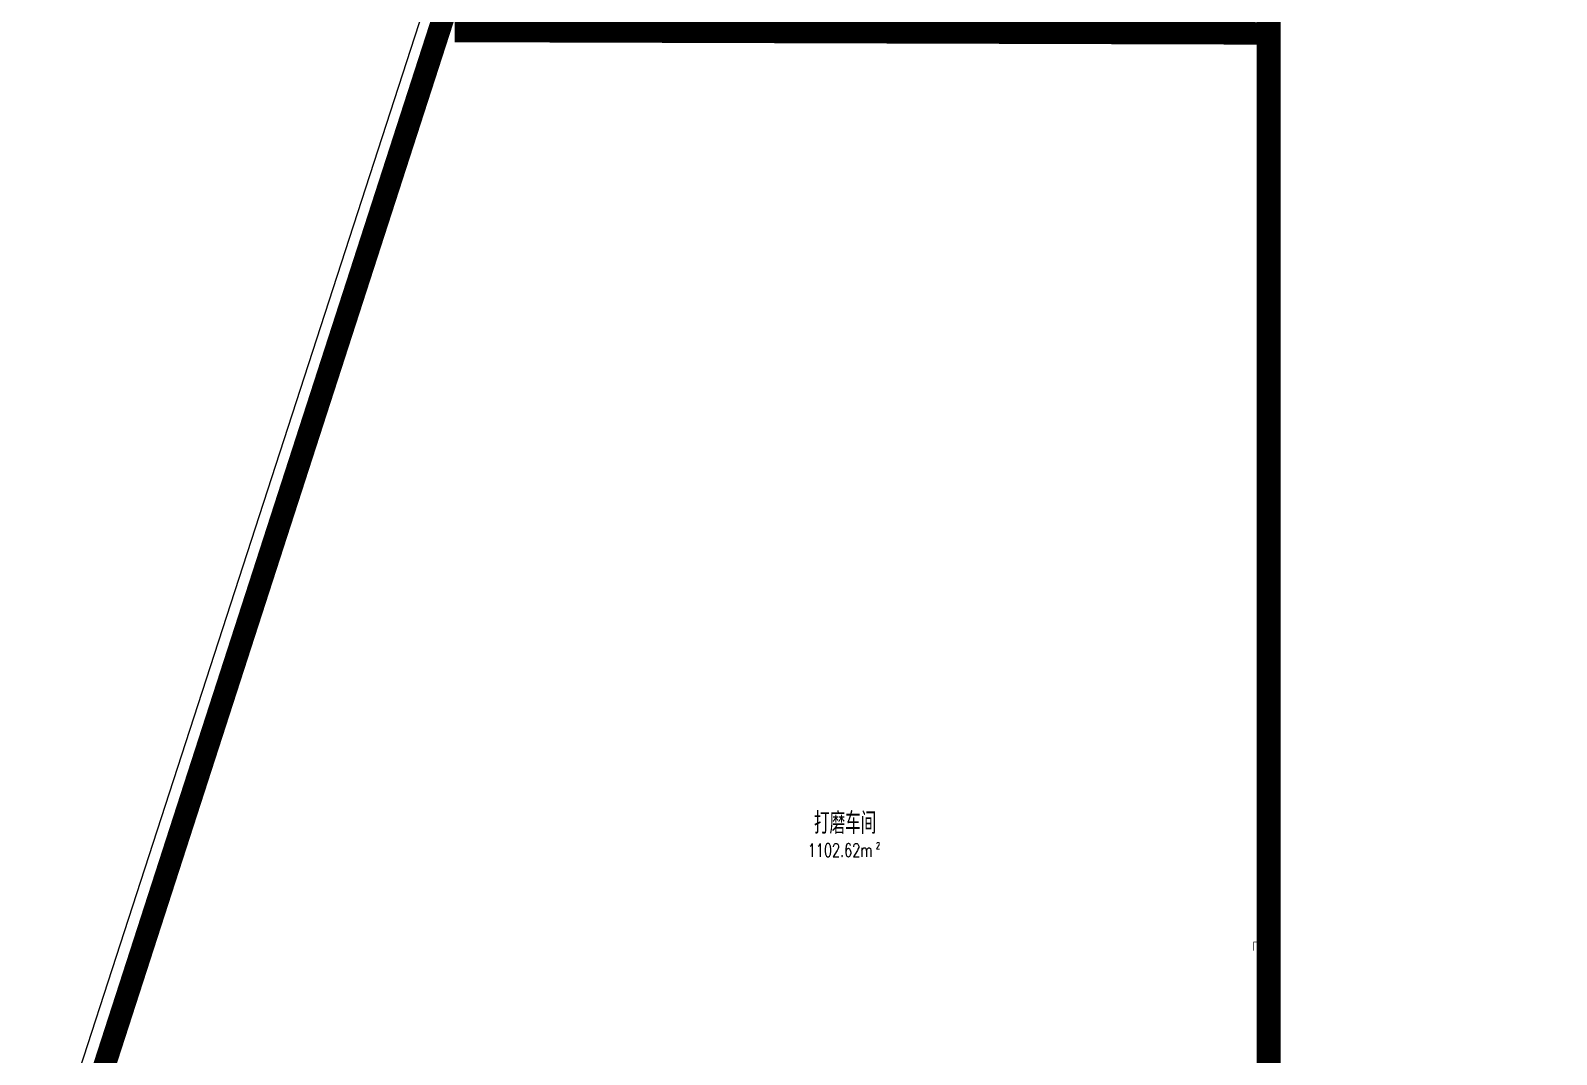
# Model space of a CAD drawing. Extents: x -1313754 to 847533, y 489853 to 941203.
# Drawn here: x -1254554 to -1220534, y 764002 to 786831 of the extents above; entities that cross this region are included whole.
import ezdxf

# ---------------------------------------------------------------- set-up
doc = ezdxf.new("R2010")
doc.units = 0
doc.header["$LTSCALE"] = 1000
doc.header["$MEASUREMENT"] = 0
doc.layers.get('Defpoints').update_dxf_attribs({"color": 210})
for name, color, linetype in [('99平面图例外参$0$A-HATCH-2', 251, 'Continuous'), ('A-HATCH-2', 251, 'Continuous'), ('A-LIN-V', 9, 'Continuous'), ('A-SFCE', 30, 'Continuous'), ('A-彩色打印层', 12, 'Continuous'), ('AS-WALL', 40, 'Continuous'), ('DIM_SYMB', 3, 'Continuous'), ('PUB_HATCH', 8, 'Continuous'), ('建-房间', 7, 'Continuous')]:
    doc.layers.add(name, color=color, linetype=linetype)
doc.styles.add('A-AREA', font='SIMPLEX', dxfattribs={"bigfont": 'GBCBIG'})
pattern_1 = [(45, (60, 0), (-60.000061, 60.000061), []), (135, (60, 0), (-60.000061, -60.000061), [])]

# ---------------------------------------------------------------- blocks, each defined once
blk = doc.blocks.new('234234werwer')
at = {"layer": 'Defpoints'}
blk.add_lwpolyline([(573850, -81700), (558850, -81700), (558850, -81150), (557350, -81150), (557350, -81700), (542350, -81700), (542350, -81150), (540850, -81150), (540850, -81700), (525850, -81700), (525850, -81150), (524350, -81150), (524350, -81700), (502000, -81700), (502000, -62537), (525438, 9700)], dxfattribs=at)
blk = doc.blocks.new('3333')
at = {"layer": 'A-SFCE', "const_width": 20}
blk.add_lwpolyline([(-227064, 766320), (-227064, 766510), (-227244, 766510), (-227244, 766320)], dxfattribs=at)
blk = doc.blocks.new('99平面图例外参$0$$LinePat$填挖边坡')
at = {"color": 0}
for p, q in [((0, 0), (0, -1500)), ((300, 0), (300, -600))]:
    blk.add_line(p, q, dxfattribs=at)
at = {"layer": 'Defpoints', "color": 0}
blk.add_point((600, 0), dxfattribs=at)
blk = doc.blocks.new('34242343243')
at = {"layer": 'A-LIN-V'}
for p, q in [((-254054, 760690), (-245625, 786670)), ((-253854, 760659), (-245414, 786670))]:
    blk.add_line(p, q, dxfattribs=at)
at = {"layer": '99平面图例外参$0$A-HATCH-2', "color": 203, "xscale": 0.1334514799811418, "yscale": 0.1333333333333333, "zscale": 0.1333333333333333, "rotation": 252.0237134181383}
for p in [(-245452, 786554), (-245427, 786630), (-245576, 786173), (-245551, 786249), (-245526, 786325), (-245502, 786401), (-245477, 786478), (-245675, 785868), (-245650, 785944), (-245625, 786021), (-245600, 786097), (-245798, 785487), (-245773, 785564), (-245749, 785640), (-245724, 785716), (-245699, 785792), (-245897, 785183), (-245872, 785259), (-245848, 785335), (-245823, 785411), (-246021, 784802), (-245996, 784878), (-245971, 784954), (-245946, 785030), (-245922, 785107), (-246119, 784497), (-246095, 784574), (-246070, 784650), (-246045, 784726), (-246243, 784117), (-246218, 784193), (-246194, 784269), (-246169, 784345), (-246144, 784421), (-246342, 783812), (-246317, 783888), (-246292, 783964), (-246268, 784040), (-246465, 783431), (-246441, 783507), (-246416, 783583), (-246391, 783660), (-246367, 783736), (-246564, 783126), (-246540, 783203), (-246515, 783279), (-246490, 783355), (-246688, 782746), (-246663, 782822), (-246638, 782898), (-246614, 782974), (-246589, 783050), (-246787, 782441), (-246762, 782517), (-246737, 782593), (-246712, 782669), (-246885, 782136), (-246861, 782212), (-246836, 782289), (-246811, 782365), (-247009, 781755), (-246984, 781832), (-246960, 781908), (-246935, 781984), (-246910, 782060), (-247108, 781451), (-247083, 781527), (-247058, 781603), (-247034, 781679), (-247231, 781070), (-247207, 781146), (-247182, 781222), (-247157, 781299), (-247133, 781375), (-247330, 780765), (-247306, 780842), (-247281, 780918), (-247256, 780994), (-247454, 780385), (-247429, 780461), (-247404, 780537), (-247380, 780613), (-247355, 780689), (-247553, 780080), (-247528, 780156), (-247503, 780232), (-247479, 780308), (-247676, 779699), (-247652, 779775), (-247627, 779851), (-247602, 779928), (-247577, 780004), (-247775, 779394), (-247750, 779471), (-247726, 779547), (-247701, 779623), (-247899, 779014), (-247874, 779090), (-247849, 779166), (-247825, 779242), (-247800, 779318), (-247998, 778709), (-247973, 778785), (-247948, 778861), (-247923, 778937), (-248121, 778328), (-248096, 778404), (-248072, 778481), (-248047, 778557), (-248022, 778633), (-248220, 778024), (-248195, 778100), (-248170, 778176), (-248146, 778252), (-248343, 777643), (-248319, 777719), (-248294, 777795), (-248269, 777871), (-248245, 777947), (-248442, 777338), (-248418, 777414), (-248393, 777490), (-248368, 777567), (-248541, 777033), (-248516, 777110), (-248492, 777186), (-248467, 777262), (-248665, 776653), (-248640, 776729), (-248615, 776805), (-248591, 776881), (-248566, 776957), (-248764, 776348), (-248739, 776424), (-248714, 776500), (-248689, 776576), (-248887, 775967), (-248862, 776043), (-248838, 776119), (-248813, 776196), (-248788, 776272), (-248986, 775663), (-248961, 775739), (-248937, 775815), (-248912, 775891), (-249110, 775282), (-249085, 775358), (-249060, 775434), (-249035, 775510), (-249011, 775586), (-249208, 774977), (-249184, 775053), (-249159, 775129), (-249134, 775206), (-249332, 774596), (-249307, 774672), (-249283, 774749), (-249258, 774825), (-249233, 774901), (-249431, 774292), (-249406, 774368), (-249381, 774444), (-249357, 774520), (-249554, 773911), (-249530, 773987), (-249505, 774063), (-249480, 774139), (-249455, 774215), (-249653, 773606), (-249628, 773682), (-249604, 773758), (-249579, 773835), (-249777, 773225), (-249752, 773301), (-249727, 773378), (-249703, 773454), (-249678, 773530), (-249876, 772921), (-249851, 772997), (-249826, 773073), (-249801, 773149), (-249999, 772540), (-249974, 772616), (-249950, 772692), (-249925, 772768), (-249900, 772845), (-250098, 772235), (-250073, 772311), (-250049, 772388), (-250024, 772464), (-250197, 771931), (-250172, 772007), (-250147, 772083), (-250123, 772159), (-250320, 771550), (-250296, 771626), (-250271, 771702), (-250246, 771778), (-250222, 771854), (-250419, 771245), (-250395, 771321), (-250370, 771397), (-250345, 771474), (-250543, 770864), (-250518, 770940), (-250493, 771017), (-250469, 771093), (-250444, 771169), (-250642, 770560), (-250617, 770636), (-250592, 770712), (-250568, 770788), (-250765, 770179), (-250741, 770255), (-250716, 770331), (-250691, 770407), (-250666, 770483), (-250864, 769874), (-250839, 769950), (-250815, 770027), (-250790, 770103), (-250988, 769493), (-250963, 769570), (-250938, 769646), (-250913, 769722), (-250889, 769798), (-251086, 769189), (-251062, 769265), (-251037, 769341), (-251012, 769417), (-251210, 768808), (-251185, 768884), (-251161, 768960), (-251136, 769036), (-251111, 769113), (-251309, 768503), (-251284, 768579), (-251259, 768656), (-251235, 768732), (-251432, 768122), (-251408, 768199), (-251383, 768275), (-251358, 768351), (-251334, 768427), (-251531, 767818), (-251507, 767894), (-251482, 767970), (-251457, 768046), (-251655, 767437), (-251630, 767513), (-251605, 767589), (-251581, 767665), (-251556, 767742), (-251754, 767132), (-251729, 767209), (-251704, 767285), (-251680, 767361), (-251853, 766828), (-251828, 766904), (-251803, 766980), (-251778, 767056), (-251976, 766447), (-251951, 766523), (-251927, 766599), (-251902, 766675), (-251877, 766752), (-252075, 766142), (-252050, 766218), (-252026, 766295), (-252001, 766371), (-252198, 765761), (-252174, 765838), (-252149, 765914), (-252124, 765990), (-252100, 766066), (-252297, 765457), (-252273, 765533), (-252248, 765609), (-252223, 765685), (-252421, 765076), (-252396, 765152), (-252371, 765228), (-252347, 765304), (-252322, 765381), (-252520, 764771), (-252495, 764847), (-252470, 764924), (-252446, 765000), (-252643, 764391), (-252619, 764467), (-252594, 764543), (-252569, 764619), (-252544, 764695), (-252742, 764086), (-252717, 764162), (-252693, 764238), (-252668, 764314), (-252767, 764010)]:
    blk.add_blockref('99平面图例外参$0$$LinePat$填挖边坡', p, dxfattribs=at)
at = {"layer": 'A-SFCE'}
blk.add_blockref('3333', (-40, 0), dxfattribs=at)
blk = doc.blocks.new('CURVEPATTERNLIB$SYSLIB$岩棉板')
at = {"color": 0}
for p, q in [((0, -17), (12, -67)), ((12, -67), (24, -17))]:
    blk.add_line(p, q, dxfattribs=at)
for centre, start, end in [((12, -17), 0, 180), ((0, -67), 270, 0), ((24, -67), 180, 270)]:
    blk.add_arc(centre, 12, start, end, dxfattribs=at)
blk = doc.blocks.new('CURVEPATTERNLIB$SYSLIB$防水材料1')
at = {"layer": 'PUB_HATCH'}
h = blk.add_hatch(dxfattribs=at)
h.set_pattern_fill('ANSI31', color=256, scale=10, angle=90, style=0)
h.set_pattern_definition([(45, (-196995.837, -685381.036), (11.22532015, -11.22532015), [])])
h.paths.add_polyline_path([(35, 0), (0, 0), (0, -100), (35, -100), (35, -90), (30, -90), (30, -95), (5, -95), (5, -5), (30, -5), (30, -10), (35, -10)])
h = blk.add_hatch(dxfattribs=at)
h.set_pattern_fill('ANSI31', color=256, scale=10, angle=90, style=0)
h.set_pattern_definition([(45, (-196695.837, -685381.036), (11.22532015, -11.22532015), [])])
h.paths.add_polyline_path([(335, 0), (300, 0), (300, -100), (335, -100), (335, -90), (330, -90), (330, -95), (305, -95), (305, -5), (330, -5), (330, -10), (335, -10)])
at = {"layer": 'A-LIN-V', "extrusion": (-3.26108e-18, 2.41725e-31, -1)}
blk.add_line((600, 0), (600, -100), dxfattribs=at)
at = {"layer": 'A-LIN-V'}
for p, q in [((30, -10), (35, -10)), ((30, -90), (35, -90)), ((330, -10), (335, -10)), ((330, -90), (335, -90))]:
    blk.add_line(p, q, dxfattribs=at)
at = {"layer": 'A-LIN-V', "extrusion": (-3.26108e-18, 2.41725e-31, -1)}
for points in [[(-35, -10), (-35, 0), (0, 0), (0, -100), (-35, -100), (-35, -90)], [(-335, -10), (-335, 0), (-300, 0), (-300, -100), (-335, -100), (-335, -90)], [(-30, -10), (-30, -5), (-5, -5), (-5, -95), (-30, -95), (-30, -90)], [(-330, -10), (-330, -5), (-305, -5), (-305, -95), (-330, -95), (-330, -90)]]:
    blk.add_lwpolyline(points, dxfattribs=at)
at = {"layer": 'A-LIN-V', "xscale": 0.8142221102150538, "yscale": 0.8108108108108109, "zscale": 0.8142221102150538}
for p in [(0, -20), (20, -20), (39, -20), (59, -20), (78, -20), (98, -20), (117, -20), (137, -20), (156, -20), (176, -20), (195, -20), (215, -20), (234, -20), (254, -20), (274, -20), (293, -20), (313, -20), (332, -20), (352, -20), (371, -20), (391, -20), (410, -20), (430, -20), (449, -20), (469, -20), (489, -20), (508, -20), (528, -20), (547, -20), (567, -20), (586, -20)]:
    blk.add_blockref('CURVEPATTERNLIB$SYSLIB$岩棉板', p, dxfattribs=at)
blk = doc.blocks.new('3423433333')
at = {"layer": 'PUB_HATCH'}
h = blk.add_hatch(dxfattribs=at)
h.set_pattern_fill('多孔材料', color=256, scale=30, style=0)
h.set_pattern_definition(pattern_1)
h.paths.add_polyline_path([(-227204, 804816), (-227204, 741420), (-227104, 741420), (-227104, 804816)])
h = blk.add_hatch(dxfattribs=at)
h.set_pattern_fill('多孔材料', color=256, scale=30, style=0)
h.set_pattern_definition(pattern_1)
h.paths.add_polyline_path([(-226804, 804816), (-226804, 741420), (-226704, 741420), (-226704, 804816)])
at = {"layer": 'AS-WALL'}
for p, q in [((-227204, 804816), (-227204, 741420)), ((-227104, 804816), (-227104, 741420)), ((-226804, 804816), (-226804, 741420)), ((-226704, 804816), (-226704, 741420))]:
    blk.add_line(p, q, dxfattribs=at)
at = {"layer": 'A-HATCH-2', "xscale": 3.077989348949842, "yscale": 2.99999999998603, "zscale": 2.99999999998603, "rotation": 269.9999999967209}
for p in [(-226804, 788035), (-226804, 786170), (-226804, 784306), (-226804, 782441), (-226804, 780576), (-226804, 778712), (-226804, 776847), (-226804, 774983), (-226804, 773118), (-226804, 771253), (-226804, 769389), (-226804, 767524), (-226804, 765660)]:
    blk.add_blockref('CURVEPATTERNLIB$SYSLIB$防水材料1', p, dxfattribs=at)
blk = doc.blocks.new('w4234324333')
at = {"layer": 'A-彩色打印层', "color": 140, "const_width": 500}
for points in [[(-232270, 827570), (-254054, 760204), (-254054, 741620), (-248304, 741620)], [(-226954, 741874), (-226954, 804824)], [(-226904, 786766), (-245100, 786820)]]:
    blk.add_lwpolyline(points, dxfattribs=at)
at = {"layer": '建-房间', "style": 'A-AREA'}
blk.add_text('打磨车间', height=482.3, dxfattribs=at).set_placement((-237087, 768920))
at = {"layer": '建-房间', "style": 'A-AREA', "width": 0.705882}
for s, height, p in [('1102.62m', 297.5, (-237225, 768408)), ('2', 149, (-235705, 768583))]:
    blk.add_text(s, height=height, dxfattribs=at).set_placement(p)

msp = doc.modelspace()

# ---------------------------------------------------------------- block references
msp.add_blockref('234234werwer', (-1756554.3, 822820))
at = {"layer": 'A-彩色打印层'}
msp.add_blockref('w4234324333', (-1000000, 0), dxfattribs=at)
at = {"layer": 'DIM_SYMB'}
for name in ['34242343243', '3423433333']:
    msp.add_blockref(name, (-1000000, 0), dxfattribs=at)

doc.saveas('drawing.dxf')
